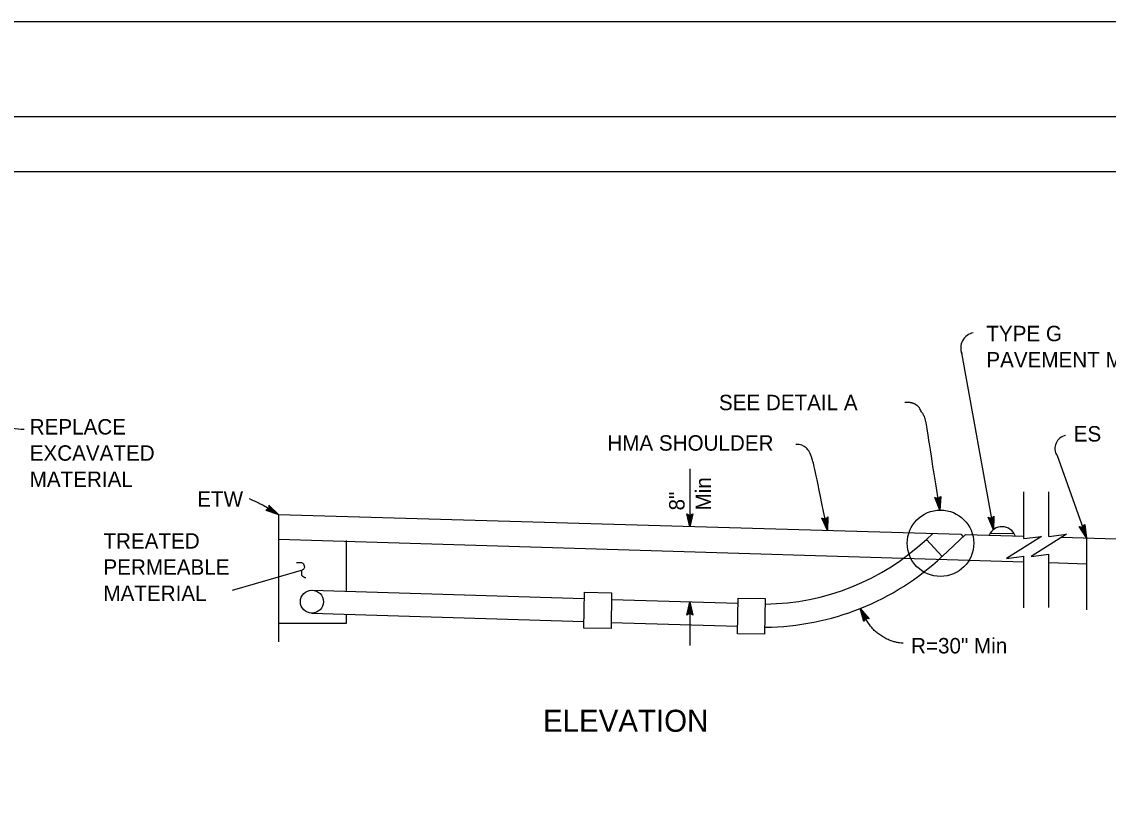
# Model space of a CAD drawing. Extents: x -893 to 867, y -474 to 712.
# Drawn here: x -242.3 to 250.9, y 359.3 to 712 of the extents above; entities that cross this region are included whole.
import ezdxf

# ---------------------------------------------------------------- set-up
doc = ezdxf.new("R2010")
doc.units = 0
for name, color, linetype in [('border_PLOTTING-ELEMENTS', 7, 'Continuous'), ('border_rw_22x34_Cut_Lines', 7, 'Continuous'), ('border_SHEET', 7, 'Continuous'), ('df_DETAIL-anno', 7, 'Continuous'), ('df_PIPE', 7, 'Continuous'), ('pp_PRESENTATION', 7, 'Continuous'), ('rd_HMA-DIKE', 7, 'Continuous')]:
    doc.layers.add(name, color=color, linetype=linetype)

msp = doc.modelspace()

# ---------------------------------------------------------------- linework, layer by layer
at = {"layer": 'border_PLOTTING-ELEMENTS'}
for points in [[(-893.46, -474.04), (866.55, -474.04), (866.55, 711.96), (-893.46, 711.96)], [(-863.46, 668.96), (836.55, 668.96), (836.55, -431.04), (-863.46, -431.04)]]:
    msp.add_lwpolyline(points, close=True, dxfattribs=at)
at = {"layer": 'border_rw_22x34_Cut_Lines'}
msp.add_lwpolyline([(-863.46, 668.96), (836.55, 668.96), (836.55, -431.04), (-863.46, -431.04)], close=True, dxfattribs=at)
at = {"layer": 'border_SHEET'}
msp.add_line((-813.46, 643.96), (811.55, 643.96), dxfattribs=at)
at = {"layer": 'df_DETAIL-anno'}
for p, q in [((184.08, 562.29), (198.77, 481.31)), ((227.67, 515.02), (241.03, 477.56)), ((61.01, 508.87), (61.01, 482.77)), ((172.23, 495.95), (172.23, 495.95)), ((174.87, 496.36), (174.87, 496.36)), ((-130.17, 490.94), (-131.56, 490.23)), ((-131.56, 490.23), (-131.56, 490.23)), ((-131.56, 490.23), (-125.77, 488.18)), ((-131.19, 490.42), (-126.94, 488.91)), ((-130.8, 490.6), (-128.11, 489.65)), ((-130.47, 490.8), (-129.28, 490.38)), ((-130.14, 492.5), (-130.17, 490.94)), ((-128.11, 489.65), (-130.17, 491.68)), ((-129.28, 490.38), (-130.16, 491.25)), ((-125.77, 488.18), (-130.14, 492.5)), ((-130.14, 492.5), (-130.14, 492.5)), ((-126.94, 488.92), (-130.14, 492.07)), ((61.01, 482.55), (59.68, 488.55)), ((59.68, 488.55), (59.68, 488.55)), ((59.68, 488.55), (61.01, 487.75)), ((61.01, 483.94), (60.04, 488.32)), ((61.01, 487.75), (62.35, 488.55)), ((62.35, 488.55), (61.01, 482.55)), ((61.99, 488.33), (61.01, 483.93)), ((62.35, 488.55), (62.35, 488.55)), ((174.48, 490.23), (174.48, 490.23)), ((-125.77, 488.18), (-125.77, 488.18)), ((61.01, 485.31), (60.39, 488.14)), ((61.01, 486.69), (60.74, 487.9)), ((61.63, 488.1), (61.01, 485.31)), ((61.29, 487.92), (61.01, 486.69)), ((120.96, 486.58), (120.96, 486.58)), ((123.58, 487.11), (123.58, 487.11)), ((198.77, 481.31), (196.38, 486.97)), ((196.38, 486.97), (196.38, 486.97)), ((196.38, 486.97), (197.83, 486.43)), ((198.51, 482.68), (196.77, 486.81)), ((198.27, 484.03), (197.15, 486.69)), ((198.02, 485.39), (197.54, 486.53)), ((197.83, 486.43), (199.01, 487.45)), ((198.07, 486.65), (198.02, 485.39)), ((198.38, 486.88), (198.27, 484.03)), ((198.69, 487.18), (198.52, 482.67)), ((199.01, 487.45), (198.77, 481.31)), ((199.01, 487.45), (199.01, 487.45)), ((239.28, 482.45), (240.27, 483.66)), ((240.27, 483.66), (240.27, 483.66)), ((240.27, 483.66), (241.03, 477.56)), ((61.01, 482.55), (61.01, 482.55)), ((123.46, 480.96), (123.46, 480.96)), ((198.77, 481.31), (198.77, 481.31)), ((241.03, 477.56), (237.75, 482.76)), ((237.75, 482.76), (237.75, 482.76)), ((237.75, 482.76), (239.28, 482.45)), ((240.56, 478.86), (238.17, 482.66)), ((240.1, 480.16), (238.56, 482.61)), ((239.63, 481.46), (238.97, 482.51)), ((239.48, 482.71), (239.63, 481.46)), ((239.75, 482.99), (240.1, 480.16)), ((240.01, 483.33), (240.56, 478.86)), ((241.03, 477.56), (241.03, 477.56)), ((-146.65, 453.82), (-115.23, 462.92)), ((59.67, 442.56), (61.01, 448.56)), ((60.03, 442.78), (61.01, 447.18)), ((60.38, 443.02), (61.01, 445.8)), ((60.73, 443.19), (61.01, 444.42)), ((61.01, 448.56), (61.01, 448.56)), ((61.01, 448.56), (62.34, 442.56)), ((61.01, 448.56), (61.01, 428.76)), ((61.01, 447.17), (61.98, 442.8)), ((61.01, 445.8), (61.63, 442.98)), ((61.01, 444.42), (61.27, 443.21)), ((139.97, 439.59), (138.37, 445.52)), ((138.37, 445.52), (138.37, 445.52)), ((138.37, 445.52), (142.34, 440.83)), ((140.19, 439.95), (139.01, 444.3)), ((139.02, 444.29), (141.91, 440.87)), ((61.01, 443.36), (59.67, 442.56)), ((59.67, 442.56), (59.67, 442.56)), ((62.34, 442.56), (61.01, 443.36)), ((62.34, 442.56), (62.34, 442.56)), ((140.4, 440.32), (139.66, 443.08)), ((139.66, 443.08), (141.52, 440.87)), ((140.79, 440.92), (139.97, 439.59)), ((139.97, 439.59), (139.97, 439.59)), ((140.62, 440.64), (140.3, 441.85)), ((140.3, 441.85), (141.1, 440.91)), ((142.34, 440.83), (140.79, 440.92)), ((142.34, 440.83), (142.34, 440.83))]:
    msp.add_line(p, q, dxfattribs=at)
for points in [[(174.87, 496.36), (174.48, 490.23), (172.23, 495.95), (172.61, 495.79), (174.26, 491.6), (174.55, 496.1), (174.23, 495.84), (174.05, 492.96), (173, 495.64), (173.38, 495.48), (173.84, 494.32), (173.92, 495.57), (173.67, 495.37), (172.23, 495.95), (173.67, 495.37)], [(123.58, 487.11), (123.46, 480.96), (120.96, 486.58), (121.35, 486.44), (123.18, 482.32), (123.27, 486.83), (122.97, 486.55), (122.91, 483.67), (121.74, 486.3), (122.13, 486.16), (122.64, 485.02), (122.66, 486.27), (122.42, 486.06), (120.96, 486.58), (122.42, 486.06)]]:
    msp.add_lwpolyline(points, close=True, dxfattribs=at)
for centre, radius, start, end in [((191.08, 563.7), 7.14, 101.4091, 201.245), ((-241.61, 549.26), 22.26, 213.8572, 271.2224), ((232.66, 518.24), 5.94, 100.5878, 212.9012)]:
    msp.add_arc(centre, radius, start, end, dxfattribs=at)
for points, degree in [([(174.48, 490.23), (169.07, 524.5), (167.87, 532.43), (165.71, 535.31), (165.11, 537.12), (161.51, 539.28), (158.62, 539.04)], 2), ([(123.46, 480.96), (118.25, 506.53), (116.5, 514.74), (114.15, 518.85), (111.22, 520.02), (109.17, 520.02)], 3), ([(-139.11, 495.45), (-136.19, 494.17), (-133.35, 492.73), (-130.54, 491.17), (-128.89, 490.25), (-127.31, 489.27), (-125.77, 488.18)], 3), ([(157.85, 429.78), (156.47, 429.82), (155.09, 430.04), (153.74, 430.42), (151.84, 430.97), (150.14, 431.74), (148.44, 432.81), (146.63, 433.95), (145, 435.12), (143.67, 436.78), (141.48, 439.52), (139.77, 442.39), (138.37, 445.52)], 3)]:
    msp.add_open_spline(points, degree=degree, dxfattribs=at)
msp.add_spline([(-117.63, 466.36), (-115.72, 466.36), (-115.24, 466.36), (-114.28, 465.4), (-114.28, 463.48), (-115.24, 462.53), (-115.24, 462.05), (-115.24, 460.61), (-114.76, 460.13), (-113.8, 459.65), (-113.32, 459.65)], degree=3, dxfattribs=at)
at = {"layer": 'df_PIPE'}
for p, q in [((168.34, 476.88), (171.22, 479.58)), ((175.55, 469.19), (186.16, 479.15)), ((184, 479.21), (185.03, 478.08)), ((168.34, 476.88), (175.55, 469.19)), ((-110.39, 453.81), (13.08, 450.03)), ((25.47, 449.65), (82.87, 447.9)), ((-110.71, 443.37), (12.93, 439.59)), ((25.33, 439.21), (82.65, 437.46))]:
    msp.add_line(p, q, dxfattribs=at)
for points in [[(13.21, 452.88), (25.49, 452.66), (25.2, 436.42), (12.92, 436.64)], [(82.88, 450.28), (95.16, 450.07), (94.88, 433.82), (82.6, 434.04)]]:
    msp.add_lwpolyline(points, close=True, dxfattribs=at)
msp.add_circle((-110.58, 448.59), 5.22, dxfattribs=at)
for radius, end in [(108.38, 313.1647), (118.91, 313.0956)]:
    msp.add_arc((94.2, 555.93), radius, 270.5172, end, dxfattribs=at)
at = {"layer": 'pp_PRESENTATION'}
msp.add_circle((174.76, 475.14), 15.09, dxfattribs=at)
at = {"layer": 'rd_HMA-DIKE'}
for p, q in [((212.67, 477.26), (212.67, 498.54)), ((223.99, 478.2), (223.99, 498.54)), ((-125.77, 488.18), (-125.77, 430.43)), ((-125.77, 488.18), (184, 479.21)), ((186.16, 479.15), (212.68, 478.38)), ((197.35, 479.77), (208.16, 479.52)), ((-125.77, 477.07), (212.54, 466.72)), ((-95.05, 476.41), (-95.05, 453.13)), ((229.65, 477.89), (254.56, 477.16)), ((241.03, 477.56), (241.03, 444.84)), ((212.67, 445.87), (212.67, 469.26)), ((223.99, 446), (223.99, 470.2)), ((224.13, 466.37), (241.03, 465.85)), ((-95.05, 442.53), (-95.05, 438.76)), ((-95.05, 438.76), (-125.9, 438.76))]:
    msp.add_line(p, q, dxfattribs=at)
for points in [[(223.99, 478.2), (231.99, 479.2), (215.99, 469.2), (223.99, 470.2)], [(212.67, 477.26), (220.67, 478.26), (204.67, 468.26), (212.67, 469.26)]]:
    msp.add_lwpolyline(points, dxfattribs=at)
msp.add_arc((202.68, 476.29), 6.36, 20.2426, 156.4387, dxfattribs=at)

# ---------------------------------------------------------------- texts
at = {"layer": 'df_DETAIL-anno'}
for s, height, p in [('TYPE G', 7, (195.58, 566.88)), ('PAVEMENT MARKER', 7, (195.58, 554.98)), ('SEE DETAIL A', 7, (74.19, 535.56)), ('REPLACE', 7, (-238.67, 524.52)), ('ES', 7, (235.23, 521.33)), ('HMA SHOULDER', 7, (23.53, 517.18)), ('EXCAVATED', 7, (-238.67, 512.62)), ('MATERIAL', 7, (-238.67, 500.72)), ('ETW', 7, (-162.62, 491.73)), ('TREATED', 7, (-205.21, 472.72)), ('PERMEABLE', 7, (-205.21, 460.82)), ('MATERIAL', 7, (-205.21, 448.92)), ('R=30" Min', 7, (161.41, 425.12)), ('ELEVATION', 10, (-5.67, 389.54))]:
    msp.add_text(s, height=height, dxfattribs=at).set_placement(p)
for s, p in [('Min', (70.58, 490.04)), ('8"', (58.58, 490.04))]:
    msp.add_text(s, height=7, rotation=90, dxfattribs=at).set_placement(p)

doc.saveas('drawing.dxf')
